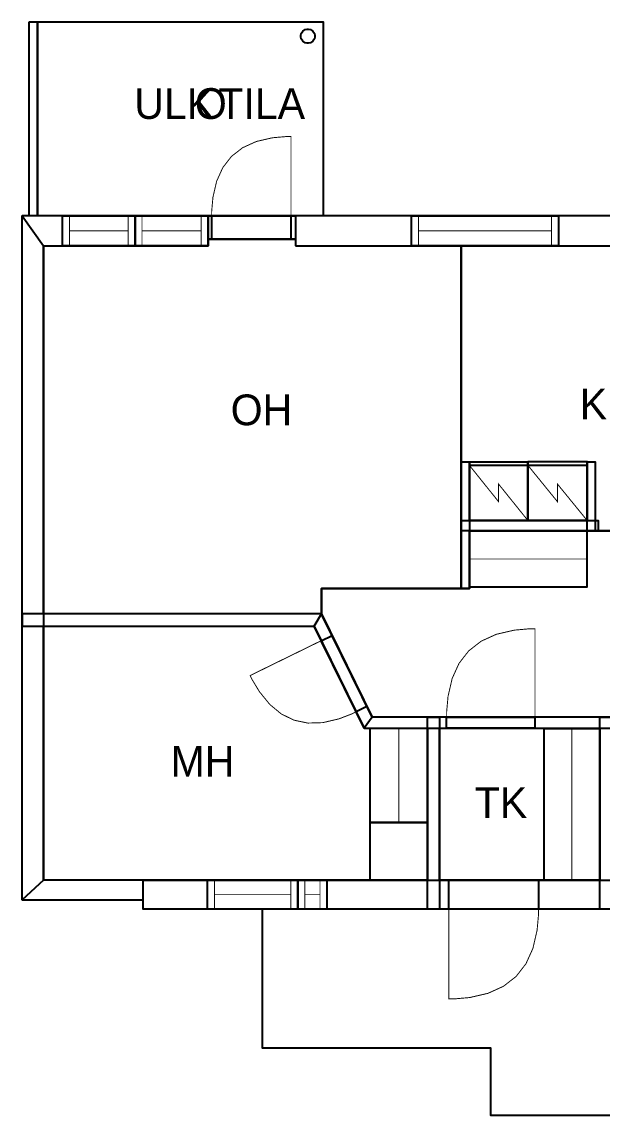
# Model space of a CAD drawing. Extents: x 0.5 to 14, y 0 to 12.2.
# Drawn here: x 0.46 to 6.95, y 0.01 to 12.24 of the extents above; entities that cross this region are included whole.
import ezdxf

# ---------------------------------------------------------------- set-up
doc = ezdxf.new("R2010")
doc.units = 0
doc.layers.get('0').update_dxf_attribs({"linetype": 'CONTINUOUS'})

msp = doc.modelspace()

# ---------------------------------------------------------------- linework, layer by layer
at = {"color": 0}
for points, const_width in [([(0.54102, 12.2343), (0.63471, 12.2343), (0.63471, 10.0661), (0.54102, 10.0661), (0.54102, 12.2343)], 0.00208), ([(0.63471, 12.2343), (3.83197, 12.2343), (3.83197, 10.0661), (0.63471, 10.0661), (0.63471, 12.2343)], 0.00208), ([(2.58469, 10.0661), (2.58469, 10.1182), (2.59853, 10.2741), (2.64008, 10.4543), (2.70942, 10.6068), (2.80643, 10.7315), (2.93115, 10.8285), (3.08365, 10.8978), (3.26383, 10.9394), (3.41976, 10.9532), (3.47179, 10.9532), (3.47179, 10.0661), (2.58469, 10.0661)], 0.01042), ([(0.7028, 9.73281), (2.54633, 9.73281), (2.54633, 10.0661), (0.46322, 10.0661), (0.7028, 9.73281)], 0.00208), ([(0.46322, 2.41917), (0.46322, 10.0661), (0.7028, 9.73281), (0.7028, 2.63883), (0.46322, 2.41917)], 0.00208), ([(0.91645, 10.0661), (1.72711, 10.0661), (1.72711, 9.73281), (0.91645, 9.73281), (0.91645, 10.0661)], 0.01042), ([(0.91645, 10.0661), (1.72711, 10.0661), (1.72711, 9.73281), (0.91645, 9.73281), (0.91645, 10.0661)], 0.01042), ([(1.72711, 10.0661), (2.54482, 10.0661), (2.54482, 9.73281), (1.72711, 9.73281), (1.72711, 10.0661)], 0.01042), ([(1.72711, 10.0661), (2.54482, 10.0661), (2.54482, 9.73281), (1.72711, 9.73281), (1.72711, 10.0661)], 0.01042), ([(2.54633, 10.0661), (3.52175, 10.0661), (3.52175, 9.80512), (2.54633, 9.80512), (2.54633, 10.0661)], 0.00208), ([(2.58469, 10.0661), (3.47179, 10.0661), (3.47179, 9.80512), (2.58469, 9.80512), (2.58469, 10.0661)], 0.01042), ([(2.58469, 10.0661), (3.47179, 10.0661), (3.47179, 9.80512), (2.58469, 9.80512), (2.58469, 10.0661)], 0.01042), ([(3.52175, 9.73281), (12.1407, 9.73281), (12.5366, 10.0661), (3.52175, 10.0661), (3.52175, 9.73281)], 0.00208), ([(4.81917, 10.0661), (6.4656, 10.0661), (6.4656, 9.73281), (4.81917, 9.73281), (4.81917, 10.0661)], 0.01042), ([(4.81917, 10.0661), (6.4656, 10.0661), (6.4656, 9.73281), (4.81917, 9.73281), (4.81917, 10.0661)], 0.01042), ([(5.37446, 7.31739), (5.46821, 7.31739), (5.46821, 5.89908), (5.37446, 5.89908), (5.37446, 7.31739)], 0.00208), ([(5.46826, 7.31739), (6.12196, 7.31739), (6.12196, 6.66114), (5.46826, 6.66114), (5.46826, 7.31739)], 0.01089), ([(5.46826, 7.31739), (6.12196, 7.31739), (6.12196, 7.27365), (5.46826, 7.27365), (5.46826, 7.31739)], 0.01089), ([(6.12196, 7.31825), (6.78444, 7.31825), (6.78444, 6.662), (6.12196, 6.662), (6.12196, 7.31825)], 0.01104), ([(6.12196, 7.31825), (6.78444, 7.31825), (6.78444, 7.27447), (6.12196, 7.27447), (6.12196, 7.31825)], 0.01104), ([(6.785, 7.31739), (6.87386, 7.31739), (6.87386, 6.54622), (6.785, 6.54622), (6.785, 7.31739)], 0.00208), ([(5.37446, 6.66081), (6.9095, 6.66081), (6.9095, 6.54622), (5.37446, 6.54622), (5.37446, 6.66081)], 0.00208), ([(5.46826, 6.54525), (6.78299, 6.54525), (6.78299, 5.91461), (5.46826, 5.91461), (5.46826, 6.54525)], 0.01042), ([(3.81478, 5.61572), (0.46322, 5.61572), (0.46322, 5.48031), (3.73031, 5.48031), (3.81478, 5.61572)], 0.00208), ([(3.81478, 5.61572), (4.37999, 4.46186), (4.29042, 4.33686), (3.73031, 5.48031), (3.81478, 5.61572)], 0.00208), ([(3.93197, 5.37636), (4.32167, 4.58083), (4.20008, 4.52126), (3.81044, 5.31679), (3.93197, 5.37636)], 0.01042), ([(3.93197, 5.37636), (4.32167, 4.58083), (4.20008, 4.52126), (3.81044, 5.31679), (3.93197, 5.37636)], 0.01042), ([(5.21354, 4.46186), (5.21354, 4.51981), (5.22894, 4.69353), (5.27528, 4.89426), (5.35249, 5.06413), (5.46056, 5.20307), (5.59956, 5.31114), (5.76942, 5.38835), (5.97011, 5.43468), (6.14382, 5.45008), (6.20176, 5.45008), (6.20176, 4.46186), (5.21354, 4.46186)], 0.01042), ([(4.20008, 4.52126), (4.15349, 4.49849), (4.00754, 4.44239), (3.82769, 4.4005), (3.66049, 4.39567), (3.50603, 4.4279), (3.36421, 4.49713), (3.23508, 4.6034), (3.11865, 4.74675), (3.03771, 4.88049), (3.01492, 4.92708), (3.81044, 5.31679), (4.20008, 4.52126)], 0.01042), ([(4.29042, 4.33686), (8.80106, 4.33686), (8.75489, 4.46186), (4.37999, 4.46186), (4.29042, 4.33686)], 0.00208), ([(4.99761, 4.46186), (5.13303, 4.46186), (5.13303, 2.31592), (4.99761, 2.31592), (4.99761, 4.46186)], 0.00208), ([(5.21354, 4.46186), (6.20176, 4.46186), (6.20176, 4.33686), (5.21354, 4.33686), (5.21354, 4.46186)], 0.01042), ([(5.21354, 4.46186), (6.20176, 4.46186), (6.20176, 4.33686), (5.21354, 4.33686), (5.21354, 4.46186)], 0.01042), ([(6.92833, 4.46186), (7.06375, 4.46186), (7.06375, 2.31592), (6.92833, 2.31592), (6.92833, 4.46186)], 0.00208), ([(4.35861, 4.33692), (4.35861, 3.28543), (4.99756, 3.28543), (4.99756, 4.33692), (4.35861, 4.33692)], 0.01042), ([(6.303, 4.33458), (6.303, 2.63889), (6.928, 2.63889), (6.928, 4.33458), (6.303, 4.33458)], 0.01042), ([(4.3591, 3.28489), (4.3591, 2.63889), (4.9974, 2.63889), (4.9974, 3.28489), (4.3591, 3.28489)], 0.01042), ([(1.81885, 2.63883), (0.7028, 2.63883), (0.46322, 2.41917), (1.81885, 2.41917), (1.81885, 2.63883)], 0.00208), ([(1.81885, 2.63883), (10.2651, 2.63883), (10.2651, 2.31592), (1.81885, 2.31592), (1.81885, 2.63883)], 0.00208), ([(2.53749, 2.63883), (3.54742, 2.63883), (3.54742, 2.31592), (2.53749, 2.31592), (2.53749, 2.63883)], 0.01042), ([(2.53749, 2.63883), (3.54742, 2.63883), (3.54742, 2.31592), (2.53749, 2.31592), (2.53749, 2.63883)], 0.01042), ([(3.54742, 2.63883), (3.87435, 2.63883), (3.87435, 2.31592), (3.54742, 2.31592), (3.54742, 2.63883)], 0.01042), ([(3.54742, 2.63883), (3.87435, 2.63883), (3.87435, 2.31592), (3.54742, 2.31592), (3.54742, 2.63883)], 0.01042), ([(5.23699, 2.63883), (6.24149, 2.63883), (6.24149, 2.31592), (5.23699, 2.31592), (5.23699, 2.63883)], 0.01042), ([(5.23699, 2.63883), (6.24149, 2.63883), (6.24149, 2.31592), (5.23699, 2.31592), (5.23699, 2.63883)], 0.01042), ([(12.3699, 2.31592), (3.14844, 2.31592), (3.14844, 0.76367), (5.70242, 0.76367), (5.70242, 0.01335), (12.3699, 0.01335), (12.3699, 2.31592)], 0.00208), ([(6.24149, 2.31592), (6.24149, 2.25711), (6.22575, 2.08051), (6.17865, 1.87646), (6.10021, 1.70383), (5.99035, 1.56261), (5.84907, 1.45275), (5.67643, 1.37429), (5.47239, 1.3272), (5.29579, 1.31147), (5.23699, 1.31147), (5.23699, 2.31592), (6.24149, 2.31592)], 0.01042)]:
    msp.add_lwpolyline(points, close=True, dxfattribs=dict(at, const_width=const_width))
at = {"color": 7}
for points in [[(0.54102, 12.2343), (0.63471, 12.2343), (0.63471, 10.0661), (0.54102, 10.0661), (0.54102, 12.2343)], [(0.63471, 12.2343), (3.83197, 12.2343), (3.83197, 10.0661), (0.63471, 10.0661), (0.63471, 12.2343)], [(0.91645, 10.0661), (1.72711, 10.0661), (1.72711, 9.73281), (0.91645, 9.73281), (0.91645, 10.0661)], [(0.91645, 10.0661), (1.72711, 10.0661), (1.72711, 9.73281), (0.91645, 9.73281), (0.91645, 10.0661)], [(1.72711, 10.0661), (2.54482, 10.0661), (2.54482, 9.73281), (1.72711, 9.73281), (1.72711, 10.0661)], [(1.72711, 10.0661), (2.54482, 10.0661), (2.54482, 9.73281), (1.72711, 9.73281), (1.72711, 10.0661)], [(2.58469, 10.0661), (3.47179, 10.0661), (3.47179, 9.80512), (2.58469, 9.80512), (2.58469, 10.0661)], [(2.58469, 10.0661), (3.47179, 10.0661), (3.47179, 9.80512), (2.58469, 9.80512), (2.58469, 10.0661)], [(4.81917, 10.0661), (6.4656, 10.0661), (6.4656, 9.73281), (4.81917, 9.73281), (4.81917, 10.0661)], [(4.81917, 10.0661), (6.4656, 10.0661), (6.4656, 9.73281), (4.81917, 9.73281), (4.81917, 10.0661)], [(3.52175, 9.73281), (5.37446, 9.73281), (5.37446, 5.89908), (3.81478, 5.89908), (3.8125, 5.61572), (0.7028, 5.61572), (0.7028, 9.73281), (2.54633, 9.73281), (2.54633, 9.80512), (3.52175, 9.80512), (3.52175, 9.73281)], [(8.08783, 9.5275), (8.61908, 9.5275), (8.61908, 6.66081), (7.86208, 6.66081), (7.86208, 6.54622), (5.46821, 6.54519), (5.46821, 5.89908), (5.37446, 5.89908), (5.37446, 9.73281), (8.08783, 9.73281), (8.08783, 9.5275)], [(5.46826, 7.31739), (6.12196, 7.31739), (6.12196, 6.66114), (5.46826, 6.66114), (5.46826, 7.31739)], [(5.46826, 7.31739), (6.12196, 7.31739), (6.12196, 7.27365), (5.46826, 7.27365), (5.46826, 7.31739)], [(6.12196, 7.31825), (6.78444, 7.31825), (6.78444, 6.662), (6.12196, 6.662), (6.12196, 7.31825)], [(6.12196, 7.31825), (6.78444, 7.31825), (6.78444, 7.27447), (6.12196, 7.27447), (6.12196, 7.31825)], [(8.61908, 6.21446), (8.61376, 6.21897), (8.61376, 5.90136), (8.73876, 5.90136), (8.73876, 5.95107), (8.74094, 5.94792), (9.46875, 5.34375), (8.75489, 4.46186), (4.37999, 4.46186), (3.8125, 5.61458), (3.81478, 5.89908), (5.46821, 5.89908), (5.46821, 6.54519), (7.86404, 6.54622), (8.61908, 6.54622), (8.61908, 6.21446)], [(5.46826, 6.54525), (6.78299, 6.54525), (6.78299, 5.91461), (5.46826, 5.91461), (5.46826, 6.54525)], [(4.29042, 4.33686), (4.99761, 4.33686), (4.99761, 2.63883), (0.7028, 2.63883), (0.7028, 5.48031), (3.73031, 5.48031), (4.29042, 4.33686)], [(3.93197, 5.37636), (4.32167, 4.58083), (4.20008, 4.52126), (3.81044, 5.31679), (3.93197, 5.37636)], [(3.93197, 5.37636), (4.32167, 4.58083), (4.20008, 4.52126), (3.81044, 5.31679), (3.93197, 5.37636)], [(5.21354, 4.46186), (6.20176, 4.46186), (6.20176, 4.33686), (5.21354, 4.33686), (5.21354, 4.46186)], [(5.21354, 4.46186), (6.20176, 4.46186), (6.20176, 4.33686), (5.21354, 4.33686), (5.21354, 4.46186)], [(4.35861, 4.33692), (4.99756, 4.33692), (4.99756, 3.28543), (4.35861, 3.28543), (4.35861, 4.33692)], [(5.13303, 4.33686), (6.92833, 4.33686), (6.92833, 2.63883), (5.13303, 2.63883), (5.13303, 4.33686)], [(6.303, 4.33458), (6.928, 4.33458), (6.928, 2.63889), (6.303, 2.63889), (6.303, 4.33458)], [(4.3591, 3.28489), (4.9974, 3.28489), (4.9974, 2.63889), (4.3591, 2.63889), (4.3591, 3.28489)], [(2.53749, 2.63883), (3.54742, 2.63883), (3.54742, 2.31592), (2.53749, 2.31592), (2.53749, 2.63883)], [(2.53749, 2.63883), (3.54742, 2.63883), (3.54742, 2.31592), (2.53749, 2.31592), (2.53749, 2.63883)], [(3.54742, 2.63883), (3.87435, 2.63883), (3.87435, 2.31592), (3.54742, 2.31592), (3.54742, 2.63883)], [(3.54742, 2.63883), (3.87435, 2.63883), (3.87435, 2.31592), (3.54742, 2.31592), (3.54742, 2.63883)], [(5.23699, 2.63883), (6.24149, 2.63883), (6.24149, 2.31592), (5.23699, 2.31592), (5.23699, 2.63883)], [(5.23699, 2.63883), (6.24149, 2.63883), (6.24149, 2.31592), (5.23699, 2.31592), (5.23699, 2.63883)], [(12.3699, 2.31592), (3.14844, 2.31592), (3.14844, 0.76367), (5.70242, 0.76367), (5.70242, 0.01335), (12.3699, 0.01335), (12.3699, 2.31592)]]:
    msp.add_lwpolyline(points, close=True, dxfattribs=at)
at = {"color": 0}
for points in [[(3.73947, 12.0754), (3.73947, 12.0677), (3.73318, 12.0444), (3.71615, 12.0191), (3.69081, 12.002), (3.66754, 11.9957), (3.65983, 11.9957), (3.65207, 11.9957), (3.62879, 12.002), (3.60346, 12.0191), (3.58637, 12.0444), (3.58014, 12.0677), (3.58014, 12.0754), (3.58014, 12.0832), (3.58637, 12.1064), (3.60346, 12.1318), (3.62879, 12.1488), (3.65207, 12.1551), (3.65983, 12.1551), (3.66754, 12.1551), (3.69081, 12.1488), (3.71615, 12.1318), (3.73318, 12.1064), (3.73947, 12.0832), (3.73947, 12.0754)], [(0.7028, 9.73281), (2.54633, 9.73281), (2.54633, 10.0661), (0.46322, 10.0661), (0.7028, 9.73281)], [(0.46322, 2.41917), (0.46322, 10.0661), (0.7028, 9.73281), (0.7028, 2.63883), (0.46322, 2.41917)], [(2.54633, 10.0661), (3.52175, 10.0661), (3.52175, 9.80512), (2.54633, 9.80512), (2.54633, 10.0661)], [(3.52175, 9.73281), (12.1407, 9.73281), (12.5366, 10.0661), (3.52175, 10.0661), (3.52175, 9.73281)], [(5.37446, 7.31739), (5.46821, 7.31739), (5.46821, 5.89908), (5.37446, 5.89908), (5.37446, 7.31739)], [(6.785, 7.31739), (6.87386, 7.31739), (6.87386, 6.54622), (6.785, 6.54622), (6.785, 7.31739)], [(5.37446, 6.66081), (6.9095, 6.66081), (6.9095, 6.54622), (5.37446, 6.54622), (5.37446, 6.66081)], [(3.81478, 5.61572), (0.46322, 5.61572), (0.46322, 5.48031), (3.73031, 5.48031), (3.81478, 5.61572)], [(3.81478, 5.61572), (4.37999, 4.46186), (4.29042, 4.33686), (3.73031, 5.48031), (3.81478, 5.61572)], [(4.29042, 4.33686), (8.80106, 4.33686), (8.75489, 4.46186), (4.37999, 4.46186), (4.29042, 4.33686)], [(4.99761, 4.46186), (5.13303, 4.46186), (5.13303, 2.31592), (4.99761, 2.31592), (4.99761, 4.46186)], [(6.92833, 4.46186), (7.06375, 4.46186), (7.06375, 2.31592), (6.92833, 2.31592), (6.92833, 4.46186)], [(1.81885, 2.63883), (0.7028, 2.63883), (0.46322, 2.41917), (1.81885, 2.41917), (1.81885, 2.63883)], [(1.81885, 2.63883), (10.2651, 2.63883), (10.2651, 2.31592), (1.81885, 2.31592), (1.81885, 2.63883)]]:
    msp.add_lwpolyline(points, close=True, dxfattribs=at)
for points, const_width in [([(0.99463, 9.73281), (0.99463, 10.0661)], 0.01042), ([(1.64899, 9.73281), (1.64899, 10.0661)], 0.01042), ([(1.80524, 9.73281), (1.80524, 10.0661)], 0.01042), ([(2.46669, 9.73281), (2.46669, 10.0661)], 0.01042), ([(4.89725, 9.73281), (4.89725, 10.0661)], 0.01042), ([(6.38747, 9.73281), (6.38747, 10.0661)], 0.01042), ([(0.99463, 9.89947), (1.64899, 9.89947)], 0.01042), ([(1.80524, 9.89947), (2.46669, 9.89947)], 0.01042), ([(4.89725, 9.89947), (6.38747, 9.89947)], 0.01042), ([(6.12196, 6.66114), (5.79514, 7.06689), (5.79514, 6.87007), (5.46826, 7.27692)], 0.01089), ([(6.78444, 6.662), (6.45324, 7.06776), (6.45324, 6.87088), (6.12196, 7.27778)], 0.01104), ([(2.61561, 2.63889), (2.61561, 2.31597)], 0.01042), ([(3.46929, 2.63889), (3.46929, 2.31597)], 0.01042), ([(3.62554, 2.63889), (3.62554, 2.31597)], 0.01042), ([(3.79628, 2.63889), (3.79628, 2.31597)], 0.01042), ([(3.46929, 2.47743), (2.61561, 2.47743)], 0.01042), ([(3.79628, 2.47743), (3.62554, 2.47743)], 0.01042)]:
    msp.add_lwpolyline(points, dxfattribs=dict(at, const_width=const_width))
at = {"color": 7, "const_width": 0.00208}
for points in [[(3.52175, 9.73281), (5.37446, 9.73281), (5.37446, 5.89908), (3.81478, 5.89908), (3.8125, 5.61572), (0.7028, 5.61572), (0.7028, 9.73281), (2.54633, 9.73281), (2.54633, 9.80512), (3.52175, 9.80512), (3.52175, 9.73281)], [(8.08783, 9.5275), (8.61908, 9.5275), (8.61908, 6.66081), (7.86208, 6.66081), (7.86208, 6.54622), (5.46821, 6.54519), (5.46821, 5.89908), (5.37446, 5.89908), (5.37446, 9.73281), (8.08783, 9.73281), (8.08783, 9.5275)], [(8.61908, 6.21446), (8.61376, 6.21897), (8.61376, 5.90136), (8.73876, 5.90136), (8.73876, 5.95107), (8.74094, 5.94792), (9.46875, 5.34375), (8.75489, 4.46186), (4.37999, 4.46186), (3.8125, 5.61458), (3.81478, 5.89908), (5.46821, 5.89908), (5.46821, 6.54519), (7.86404, 6.54622), (8.61908, 6.54622), (8.61908, 6.21446)], [(4.29042, 4.33686), (4.99761, 4.33686), (4.99761, 2.63883), (0.7028, 2.63883), (0.7028, 5.48031), (3.73031, 5.48031), (4.29042, 4.33686)], [(5.13303, 4.33686), (6.92833, 4.33686), (6.92833, 2.63883), (5.13303, 2.63883), (5.13303, 4.33686)]]:
    msp.add_lwpolyline(points, close=True, dxfattribs=at)
at = {"color": 253, "const_width": 0.01042}
for points in [[(5.46826, 6.22993), (6.78299, 6.22993)], [(4.67811, 4.33692), (4.67811, 3.28543)], [(6.6155, 4.33458), (6.6155, 2.63889)]]:
    msp.add_lwpolyline(points, dxfattribs=at)

# ---------------------------------------------------------------- texts
at = {"color": 0}
for s, p in [('ULK', (1.71876, 11.1502)), ('O', (2.39638, 11.1502)), ('TILA', (2.65868, 11.1502)), ('OH', (2.797, 7.72568)), ('K', (6.70287, 7.79033)), ('MH', (2.12351, 3.79736)), ('TK', (5.52806, 3.33492))]:
    msp.add_text(s, height=0.34375, dxfattribs=at).set_placement(p)

doc.saveas('drawing.dxf')
